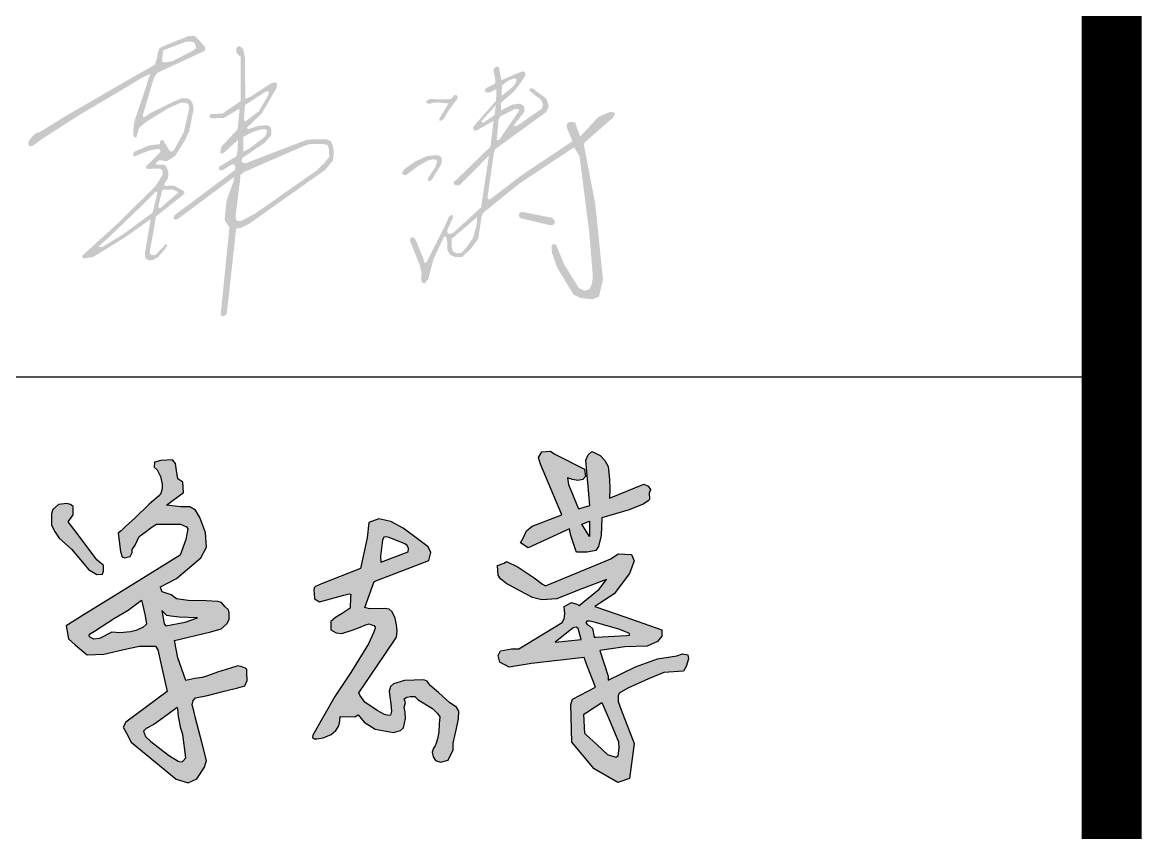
# Model space of a CAD drawing. Header units: inches. Extents: x -1293886 to -986005, y -15154 to 203628.
# Drawn here: x -1050852 to -1048981, y -2115 to -761 of the extents above; entities that cross this region are included whole.
import ezdxf

# ---------------------------------------------------------------- set-up
doc = ezdxf.new("R2010")
doc.units = ezdxf.units.IN
doc.header["$LTSCALE"] = 100
doc.header["$MEASUREMENT"] = 0
doc.layers.get('0').update_dxf_attribs({"color": 252})
doc.layers.add('TK', color=142, linetype='Continuous')

# ---------------------------------------------------------------- blocks, each defined once
blk = doc.blocks.new('A$C05385F37')
at = {"layer": 'TK'}
blk.add_line((-8000, -28200), (-1000, -28200), dxfattribs=at)

msp = doc.modelspace()

# ---------------------------------------------------------------- hatches: boundary and pattern name
h = msp.add_hatch(color=1)
h.set_gradient(color1=(255, 0, 0), color2=(219, 0, 0), one_color=1, tint=0.43)
h.paths.add_polyline_path([(-1050017.2, -1077.6), (-1049966.8, -1087.7), (-1049962.4, -1091.7), (-1049962, -1096.1), (-1049965.3, -1099.8), (-1049969.5, -1100), (-1050018.5, -1088.5), (-1050021.3, -1086.5), (-1050021.8, -1084.1), (-1050021.5, -1080.8), (-1050020.5, -1079.1)], flags=17)
h.paths.add_polyline_path([(-1050092.1, -1086.8), (-1050131.7, -1120.6), (-1050134.3, -1122.8), (-1050134.5, -1136.1), (-1050133.7, -1140.2), (-1050131.2, -1145.1), (-1050124.6, -1146.9), (-1050118.3, -1146.2), (-1050109.9, -1137.4), (-1050098.6, -1121.1), (-1050092.4, -1098.6)], flags=16)
h.paths.add_polyline_path([(-1050052.8, -918), (-1050034.9, -909.1), (-1050028.6, -906), (-1050023.5, -906.1), (-1050021.5, -908.3), (-1050047.4, -946.2), (-1050052.3, -953.4), (-1050054.7, -957), (-1050057.3, -958.1), (-1050059.1, -957.1), (-1050055.9, -923.1)], flags=16)
h.paths.add_polyline_path([(-1050050.3, -866.5), (-1050041.4, -859.7), (-1050033.3, -855.8), (-1050028.9, -854.6), (-1050026.7, -855.3), (-1050025.8, -857.9), (-1050027.7, -862.9), (-1050033.3, -869.8), (-1050048.3, -881.7), (-1050051, -883.8)], flags=16)
h.paths.add_polyline_path([(-1050060.7, -899.5), (-1050062.7, -916), (-1050081.4, -928.8), (-1050082.7, -929), (-1050084, -927.9), (-1050083.7, -925.2)], flags=16)
h.paths.add_polyline_path([(-1050204.1, -1125.9), (-1050187.5, -1167.4), (-1050184.6, -1180.1), (-1050185.3, -1188.4), (-1050184.6, -1195.3), (-1050180.1, -1197.4), (-1050173.5, -1190.1), (-1050164.8, -1156.8), (-1050147.1, -1119), (-1050144.3, -1119), (-1050143.3, -1120.7), (-1050141.6, -1127.4), (-1050141.4, -1142.1), (-1050137, -1149.5), (-1050127.6, -1153.3), (-1050117, -1153.1), (-1050101.9, -1138.8), (-1050090.1, -1122.8), (-1050084.2, -1084.8), (-1050080.8, -1078.7), (-1050019.8, -1029.4), (-1049936.5, -974.3), (-1049929.6, -970), (-1049920.6, -985.2), (-1049904.5, -1111.7), (-1049899, -1178.9), (-1049899, -1190.6), (-1049900.8, -1200), (-1049904.2, -1207), (-1049912.4, -1209.4), (-1049921.8, -1205.1), (-1049946.9, -1164.5), (-1049959.7, -1133), (-1049961.8, -1132.1), (-1049965.8, -1131.8), (-1049967.6, -1137.2), (-1049966.7, -1146), (-1049958.3, -1170.5), (-1049930.6, -1216.1), (-1049918, -1221.9), (-1049899, -1223.8), (-1049888.3, -1219.5), (-1049881.5, -1191.3), (-1049894.5, -1063.5), (-1049913.1, -967.3), (-1049912.7, -962.3), (-1049864.4, -920), (-1049861.4, -913.6), (-1049863.1, -911.5), (-1049869.6, -910.6), (-1049889.3, -919.2), (-1049919.7, -952.1), (-1049927.8, -929), (-1049932.8, -927.4), (-1049939.3, -928), (-1049942.1, -931.1), (-1049941.8, -937.7), (-1049932.5, -959.6), (-1050019, -1017.5), (-1050071.3, -1057.7), (-1050074.7, -1054.3), (-1050073.9, -1048.8), (-1050063.7, -978.9), (-1050062, -973.2), (-1049986.1, -918.1), (-1049976.3, -910.9), (-1049972.1, -901.2), (-1049975.9, -888.9), (-1049998.2, -872), (-1050001.1, -871.2), (-1050003.1, -871.3), (-1050004.6, -873.1), (-1050002.8, -876.7), (-1049984.5, -891), (-1049981.9, -899.2), (-1049983.7, -905.1), (-1050024.5, -933.6), (-1050027, -934.4), (-1050029.9, -934.6), (-1050030.3, -932.6), (-1050012.7, -910.3), (-1050012.9, -902.5), (-1050015.5, -899.6), (-1050021, -897), (-1050032.5, -898.5), (-1050051.9, -908), (-1050051.9, -895.6), (-1050029.4, -875.7), (-1050015.6, -857.1), (-1050011.3, -849.5), (-1050011.1, -846.9), (-1050013, -843.7), (-1050017, -843.1), (-1050051.3, -857.7), (-1050055.2, -836.2), (-1050057.8, -835.4), (-1050059.5, -835.1), (-1050061.2, -835.9), (-1050063.5, -837.9), (-1050064.6, -841.3), (-1050061.2, -858.8), (-1050061.2, -860.4), (-1050061.8, -862.5), (-1050062.8, -864), (-1050075.5, -870.4), (-1050077.9, -872.5), (-1050078.9, -875.1), (-1050078.1, -877.5), (-1050075.5, -878), (-1050071.1, -878.4), (-1050062.6, -874.1), (-1050059.6, -872.1), (-1050060.2, -892.1), (-1050097.6, -934.8), (-1050098.4, -937.8), (-1050098.1, -940.8), (-1050095.7, -941.6), (-1050091.6, -941.1), (-1050064.5, -925.7), (-1050069.6, -968.8), (-1050127.6, -1025.2), (-1050129.8, -1026), (-1050131.1, -1029.2), (-1050130.6, -1031.4), (-1050127.1, -1033.6), (-1050120.6, -1033), (-1050072.2, -983.8), (-1050085.2, -1070.2), (-1050131.5, -1112.5), (-1050135.7, -1114.4), (-1050141, -1114.1), (-1050141.8, -1108.4), (-1050132.3, -1087.5), (-1050132.7, -1083.3), (-1050135, -1082.9), (-1050139.1, -1086), (-1050145.6, -1101.1), (-1050171.7, -1152.5), (-1050173.8, -1156.7), (-1050175.6, -1160.9), (-1050177.7, -1163), (-1050179.8, -1162.7), (-1050182.5, -1153.7), (-1050194.4, -1124.8), (-1050197.4, -1120.9), (-1050199.8, -1120), (-1050202.7, -1120.6), (-1050203.7, -1123)])
h.paths.add_polyline_path([(-1050208.3, -1014.5), (-1050190.8, -1001.4), (-1050174.3, -991.9), (-1050165.8, -989.9), (-1050160.3, -990.5), (-1050158.5, -993.7), (-1050162.1, -1003.6), (-1050171.9, -1018.3), (-1050174.1, -1022.1), (-1050173.9, -1025.3), (-1050172.1, -1026.4), (-1050168.2, -1024.9), (-1050152, -998.4), (-1050150.8, -991.5), (-1050151.4, -987.3), (-1050154.7, -983.7), (-1050162.8, -983.2), (-1050176, -984.6), (-1050194.7, -993.2), (-1050210.3, -1004), (-1050214.5, -1008.2), (-1050217.4, -1012.1), (-1050215.8, -1015.4), (-1050212.6, -1016.1), (-1050209.4, -1015.7)])
h.paths.add_polyline_path([(-1050167.6, -896.5), (-1050173.2, -897), (-1050176.6, -895.9), (-1050177, -894.4), (-1050176, -891.8), (-1050170.8, -889.3), (-1050158.9, -889.5), (-1050137.9, -889.9), (-1050134.9, -888.4), (-1050131.3, -884.4), (-1050130.4, -883.2), (-1050129, -882.5), (-1050126, -883), (-1050124.5, -884.7), (-1050124.5, -888.1), (-1050139, -907.9), (-1050148.5, -923.2), (-1050152.4, -925.5), (-1050154.7, -925.5), (-1050155.1, -922.4), (-1050139.8, -896.6), (-1050156.2, -894.9), (-1050165.7, -895.3)], flags=17)
h.paths.add_polyline_path([(-1050616.1, -807.7), (-1050577.3, -793.1), (-1050569.6, -793.1), (-1050564.1, -795.1), (-1050562, -801), (-1050561.7, -804.5), (-1050565.5, -807.6), (-1050600.9, -826), (-1050607.5, -827.1), (-1050614.8, -828.1), (-1050617.9, -826.7), (-1050618.3, -820.5)], flags=16)
h.paths.add_polyline_path([(-1050618, -1040.8), (-1050599.4, -1040.7), (-1050592.2, -1044.4), (-1050591.4, -1045.6), (-1050620.2, -1070.3), (-1050622.4, -1071.5), (-1050624.2, -1071), (-1050624.3, -1067.5)], flags=16)
h.paths.add_polyline_path([(-1050655.1, -1070.2), (-1050630.3, -1045.2), (-1050627.1, -1043.7), (-1050626, -1045), (-1050634.2, -1079), (-1050682.3, -1114.3), (-1050718.3, -1136.6), (-1050723.7, -1136.6), (-1050724.1, -1135.1), (-1050707.1, -1120)], flags=16)
h.paths.add_polyline_path([(-1050488, -1025.1), (-1050487.4, -1016.2), (-1050481.7, -1011.3), (-1050384.8, -969.1), (-1050371.1, -964.2), (-1050352.1, -964.2), (-1050342.2, -965.7), (-1050339.6, -972.2), (-1050339, -985.9), (-1050348.1, -997.1), (-1050360.7, -1009.1), (-1050462.7, -1080.5), (-1050485.5, -1092.5), (-1050491.5, -1093.3), (-1050494, -1091.7), (-1050495.6, -1085.3)], flags=16)
h.paths.add_polyline_path([(-1050467.7, -944.6), (-1050454.7, -940.3), (-1050450.2, -939.6), (-1050446.5, -939.5), (-1050443.3, -940.9), (-1050443.5, -945.9), (-1050446.2, -952), (-1050467.1, -967.8), (-1050471.4, -971.2), (-1050482.7, -977.3), (-1050482.6, -969.7), (-1050482.5, -952.8), (-1050479.4, -950.8)], flags=16)
h.paths.add_polyline_path([(-1050479.8, -899.2), (-1050444.6, -876.5), (-1050441.4, -876.5), (-1050439.7, -878.5), (-1050441.9, -884.6), (-1050456.9, -909.9), (-1050473.5, -922.4), (-1050479.3, -926.9), (-1050481.6, -924.2)], flags=16)
h.paths.add_polyline_path([(-1050536.6, -914.3), (-1050517.6, -913.7), (-1050487.3, -892.7), (-1050487, -827.1), (-1050487.1, -818.6), (-1050489.6, -816.6), (-1050494.1, -811.3), (-1050494.5, -808), (-1050494.3, -804.5), (-1050491, -801), (-1050487.5, -801.5), (-1050484, -804.5), (-1050482.2, -808), (-1050481.4, -812.6), (-1050480.7, -815.8), (-1050479.9, -820.9), (-1050479.3, -885.5), (-1050479.4, -889.3), (-1050475.5, -887.4), (-1050470.6, -885.4), (-1050435.7, -862.5), (-1050429.5, -861.4), (-1050427.2, -862.2), (-1050426.1, -866.7), (-1050427.5, -871.8), (-1050452.1, -913.7), (-1050476.2, -936.7), (-1050475.9, -938.6), (-1050473.4, -939.4), (-1050470.2, -938.2), (-1050456.9, -933.8), (-1050442.1, -933.1), (-1050436.9, -936.2), (-1050435.7, -941.3), (-1050436, -949.6), (-1050446.5, -962), (-1050483.7, -987.4), (-1050485.3, -991), (-1050485, -994.6), (-1050483.1, -995.7), (-1050481.2, -996.3), (-1050477.5, -996), (-1050375.4, -956.9), (-1050343.5, -956.4), (-1050336.3, -959.7), (-1050333.3, -966.6), (-1050331.3, -977.4), (-1050332.7, -991.6), (-1050345.7, -1007.6), (-1050472.3, -1097.3), (-1050487.4, -1104.8), (-1050493.2, -1105.2), (-1050493.9, -1105.5), (-1050494.5, -1106.6), (-1050494.9, -1109.1), (-1050510, -1246.1), (-1050510.6, -1248.8), (-1050513.4, -1250.9), (-1050517.1, -1252.6), (-1050520.2, -1249.9), (-1050520.2, -1246.5), (-1050505.8, -1103.9), (-1050506.8, -1101), (-1050508.7, -1099.4), (-1050510.6, -1096.7), (-1050512.7, -1094.1), (-1050513.8, -1090.3), (-1050510.8, -1060.1), (-1050501.2, -1032.7), (-1050498.9, -1027.1), (-1050498.2, -1019.7), (-1050590.7, -1088.7), (-1050595, -1090.9), (-1050597.5, -1090.6), (-1050599.3, -1087.9), (-1050597.4, -1083.2), (-1050496.8, -1008), (-1050496, -1004.4), (-1050496.6, -999.7), (-1050500.9, -998.1), (-1050518.1, -1008.4), (-1050521, -1008.4), (-1050522.8, -1007.4), (-1050523.7, -1004.7), (-1050522.7, -1002.2), (-1050500.9, -988.9), (-1050497.2, -987.1), (-1050493.9, -984.1), (-1050492.3, -974.8), (-1050491.9, -967), (-1050491.5, -957.7), (-1050516.8, -980.3), (-1050520.8, -979.9), (-1050520.8, -977.4), (-1050520, -970.9), (-1050517.1, -966.5), (-1050492.1, -939.8), (-1050488.9, -907.2), (-1050489.5, -906), (-1050492.6, -907.4), (-1050514.9, -920.8), (-1050534.1, -921.4), (-1050537, -921.1), (-1050538.6, -920.2), (-1050538.9, -917.7), (-1050537.9, -915.9)])
h.paths.add_polyline_path([(-1050826.6, -961.6), (-1050818.5, -955.6), (-1050752.6, -913.4), (-1050691.7, -877.7), (-1050654, -854.8), (-1050649.7, -852.8), (-1050638.3, -847.1), (-1050646.9, -874.1), (-1050662.7, -920.4), (-1050664.7, -927.5), (-1050665.9, -933.4), (-1050666.3, -943.7), (-1050666.3, -950.8), (-1050663.9, -953.6), (-1050661.5, -953.2), (-1050660, -948.1), (-1050656.4, -937), (-1050645.7, -927.9), (-1050607.3, -904.2), (-1050586.4, -895.1), (-1050581.6, -895.1), (-1050574.9, -897.1), (-1050572.9, -903), (-1050574.1, -910.1), (-1050582.1, -944.6), (-1050595, -968), (-1050596.4, -970.8), (-1050598.5, -974.6), (-1050600.6, -976.4), (-1050602.3, -977.1), (-1050605.1, -976), (-1050607.2, -973.6), (-1050615.6, -959.3), (-1050617, -957.5), (-1050619.5, -957.9), (-1050621.7, -960.2), (-1050622.2, -964.6), (-1050640.5, -966.8), (-1050664.6, -977.1), (-1050667.3, -982.7), (-1050665, -985.2), (-1050657.2, -982.2), (-1050640.1, -975.2), (-1050625.4, -972.7), (-1050622.8, -973.1), (-1050621, -975.2), (-1050621, -977.5), (-1050623.5, -980.2), (-1050644.1, -1000.6), (-1050645.5, -1001.9), (-1050645.5, -1003.6), (-1050644.9, -1005.1), (-1050643.4, -1005.7), (-1050640.3, -1005.9), (-1050622.8, -1005.5), (-1050619.8, -1006.3), (-1050617.5, -1010.2), (-1050617.3, -1013.3), (-1050617.9, -1016.5), (-1050629.4, -1034.5), (-1050691.8, -1096.4), (-1050750.2, -1149.5), (-1050751.3, -1150.4), (-1050751.5, -1152.9), (-1050751.1, -1154.5), (-1050749.7, -1155.3), (-1050747.3, -1155.4), (-1050739.7, -1154.1), (-1050733.8, -1153.3), (-1050680, -1120.2), (-1050642.7, -1093.6), (-1050637.5, -1089.9), (-1050646.9, -1145.6), (-1050647.1, -1152.4), (-1050645, -1156.5), (-1050640, -1158.8), (-1050633.3, -1158.1), (-1050625.3, -1153.6), (-1050613.9, -1140.5), (-1050609.6, -1133.9), (-1050609.8, -1132.9), (-1050610.7, -1132.1), (-1050613, -1132.1), (-1050616.2, -1136.1), (-1050625.6, -1145.7), (-1050627.9, -1148.3), (-1050630.9, -1149.8), (-1050636.9, -1149.7), (-1050639.1, -1145.6), (-1050631, -1100.3), (-1050628.9, -1085.7), (-1050585, -1050.8), (-1050581.8, -1047.6), (-1050580.9, -1046.5), (-1050580.9, -1045), (-1050581.3, -1044), (-1050583.8, -1042.1), (-1050596.9, -1034.5), (-1050599.1, -1033.7), (-1050612.7, -1034.5), (-1050614.9, -1032.5), (-1050614.1, -1030), (-1050610.7, -1025.5), (-1050608.4, -1021.3), (-1050607.6, -1012.6), (-1050610.4, -1004.1), (-1050613.1, -999.9), (-1050617.8, -998.7), (-1050622.2, -998.7), (-1050627, -998.7), (-1050627.8, -998.7), (-1050628.8, -997.5), (-1050628.6, -995.8), (-1050627, -994.6), (-1050623.3, -991.4), (-1050618.7, -991.8), (-1050612.7, -992.8), (-1050609.6, -992.8), (-1050596.5, -984.2), (-1050580, -958), (-1050573.1, -943), (-1050565.6, -906.3), (-1050566.7, -898.8), (-1050568.9, -893.6), (-1050572, -890), (-1050578.3, -887.8), (-1050585.2, -887.8), (-1050597.9, -893), (-1050638.5, -912.9), (-1050646, -918.1), (-1050647.6, -919.5), (-1050649.5, -919.5), (-1050650.1, -917.9), (-1050650.1, -914.8), (-1050634, -860.4), (-1050630.2, -850.4), (-1050625.5, -845.1), (-1050549.2, -809.6), (-1050546.1, -807.3), (-1050546.1, -804.2), (-1050547.5, -800.7), (-1050562.5, -784.8), (-1050566.4, -783.5), (-1050575.3, -784.4), (-1050619, -802), (-1050623, -804.7), (-1050625.2, -810.9), (-1050627, -821.5), (-1050630.4, -831.8), (-1050691.9, -866.9), (-1050781, -918.5), (-1050823.2, -944.7), (-1050828.4, -945.9), (-1050832.3, -949), (-1050835, -951.3), (-1050839.6, -957.1), (-1050841.5, -959.8), (-1050841.9, -964.1), (-1050841.5, -965.6), (-1050840, -967.5), (-1050837.7, -968), (-1050835.8, -967.9), (-1050832, -965.7)])
h = msp.add_hatch(color=4)
h.dxf.hatch_style = 1
h.paths.add_polyline_path([(-1049804.9, -1560.2), (-1049803.6, -1557.6), (-1049804.2, -1547.7), (-1049802.3, -1541.8), (-1049806.2, -1535.9), (-1049813.4, -1532.6), (-1049870.6, -1556.2), (-1049869.9, -1541.1), (-1049870.6, -1524.1), (-1049872.6, -1503.1), (-1049878.5, -1493.2), (-1049886.4, -1484.7), (-1049894.9, -1480.1), (-1049900.2, -1478.1), (-1049906.1, -1483.4), (-1049910, -1492.5), (-1049903.4, -1568.1), (-1049922.5, -1574), (-1049938.9, -1533.3), (-1049940.8, -1522.3), (-1049932.3, -1524.7), (-1049923.8, -1526.7), (-1049915.3, -1524.7), (-1049910.7, -1520.1), (-1049912.6, -1507.7), (-1049961.9, -1482.7), (-1049969.1, -1477.4), (-1049983.6, -1478.8), (-1049989.5, -1488), (-1049985.9, -1499.4), (-1049950.1, -1583.8), (-1050000, -1602.9), (-1050009.2, -1610.8), (-1050014.5, -1621.9), (-1050019.1, -1630.5), (-1050006.6, -1639), (-1049937.6, -1607.5), (-1049936.9, -1610.1), (-1049935.1, -1618.6), (-1049927.3, -1641.8), (-1049925.8, -1646.2), (-1049908, -1646.2), (-1049893.6, -1643.6), (-1049889, -1637), (-1049884.4, -1618.6), (-1049883.7, -1589.1), (-1049837.7, -1575.3), (-1049814.1, -1566.1)])
h.paths.add_polyline_path([(-1049903.9, -1594.6), (-1049904.3, -1620.3), (-1049916.7, -1599.5)], flags=16)
h = msp.add_hatch(color=4)
h.dxf.hatch_style = 1
h.paths.add_polyline_path([(-1050769.9, -1602.9), (-1050775.4, -1595.7), (-1050766.8, -1583.9), (-1050766.8, -1569.8), (-1050771.4, -1566.7), (-1050777.3, -1564.8), (-1050791.7, -1566.8), (-1050800.7, -1574.8), (-1050803.1, -1582.1), (-1050802.9, -1600.8), (-1050798.2, -1611.3), (-1050790.1, -1623), (-1050769.5, -1641), (-1050748.5, -1666.5), (-1050741.5, -1675.1), (-1050727.5, -1683.4), (-1050718, -1682.8), (-1050716, -1677.8), (-1050716, -1672.3), (-1050716, -1667.9), (-1050719.6, -1665.9), (-1050727.5, -1659), (-1050758.8, -1617.6)])
h.paths.add_polyline_path([(-1050555, -1588.1), (-1050562.6, -1576.2), (-1050571.9, -1570.3), (-1050587.2, -1570.3), (-1050611, -1567.9), (-1050582.4, -1546.7), (-1050583.9, -1529.5), (-1050592.1, -1523.5), (-1050594.3, -1510.1), (-1050595.8, -1498.1), (-1050601, -1492.2), (-1050620.5, -1492.9), (-1050630.9, -1495.9), (-1050631.7, -1504.1), (-1050626.5, -1508.6), (-1050621.2, -1519.8), (-1050618.2, -1532.5), (-1050618.2, -1540), (-1050620.5, -1548.2), (-1050624.2, -1552.7), (-1050639.9, -1566.1), (-1050663.8, -1589.3), (-1050679.5, -1603.5), (-1050687, -1610.9), (-1050691.5, -1614.7), (-1050687.7, -1645.3), (-1050684.8, -1654.3), (-1050681.1, -1655.5), (-1050674.3, -1654.2), (-1050671.5, -1653.3), (-1050668.2, -1646.9), (-1050668.2, -1642), (-1050663.2, -1634.6), (-1050656.9, -1620.1), (-1050646.9, -1612.7), (-1050635.2, -1604.1), (-1050627.9, -1599.4), (-1050616.8, -1599.4), (-1050602.3, -1599.4), (-1050594.1, -1599.4), (-1050587.8, -1599.4), (-1050577.5, -1603.9), (-1050575.2, -1607.4), (-1050578.7, -1625.3), (-1050588.2, -1651.3), (-1050709.8, -1726.6), (-1050748.5, -1750.6), (-1050778.5, -1769.2), (-1050774.9, -1791.3), (-1050763.4, -1801), (-1050749, -1813.3), (-1050743.6, -1817.9), (-1050715.9, -1816.5), (-1050677.5, -1807.9), (-1050656.1, -1803.1), (-1050634, -1803.1), (-1050629.4, -1803.1), (-1050625.6, -1809.7), (-1050617.8, -1844.8), (-1050610.1, -1879.3), (-1050679.2, -1930.2), (-1050683.4, -1938.6), (-1050677.9, -1948.9), (-1050669.9, -1964), (-1050594.9, -2025.3), (-1050574.5, -2031.9), (-1050560.2, -2024.8), (-1050547.5, -2005.5), (-1050544.2, -1994.1), (-1050550.8, -1968.3), (-1050556.9, -1944.8), (-1050562.4, -1923.6), (-1050565.5, -1911.6), (-1050568.1, -1901.4), (-1050566.4, -1893.9), (-1050562.6, -1889.6), (-1050542.5, -1885.7), (-1050514.7, -1878.5), (-1050492, -1872.9), (-1050480, -1869.5), (-1050476.2, -1860.5), (-1050476.6, -1848.1), (-1050476.6, -1842.6), (-1050478.8, -1840), (-1050485.2, -1837.9), (-1050492, -1836.2), (-1050504, -1840), (-1050525.8, -1846.9), (-1050542.5, -1852.8), (-1050551.4, -1855.8), (-1050563.8, -1857.5), (-1050573.7, -1859.7), (-1050576.2, -1860.1), (-1050578.8, -1860.5), (-1050592.1, -1822.9), (-1050597.7, -1793.7), (-1050536.9, -1779.5), (-1050519.5, -1774.5), (-1050510.1, -1765.8), (-1050506.4, -1759), (-1050506.4, -1747.6), (-1050507.4, -1742.6), (-1050512.7, -1737.6), (-1050518.8, -1730.5), (-1050525.2, -1728.5), (-1050544.7, -1727.8), (-1050574.9, -1727.2), (-1050594.5, -1724.5), (-1050603.1, -1717.5), (-1050618.2, -1712.7), (-1050621.2, -1704.3), (-1050594, -1690.1), (-1050553.6, -1655.5), (-1050544, -1637.7), (-1050545.6, -1613.6)])
h.paths.add_polyline_path([(-1050618.8, -1743.5), (-1050610.5, -1752.1), (-1050603.6, -1753), (-1050589.8, -1755), (-1050559.2, -1756), (-1050579.5, -1763.5), (-1050612.3, -1769.3), (-1050614.6, -1765.8)], flags=16)
h.paths.add_polyline_path([(-1050653, -1726.3), (-1050651.2, -1733.4), (-1050646.8, -1752.5), (-1050644.6, -1766.7), (-1050650.4, -1772), (-1050662.3, -1777.4), (-1050671.2, -1779.6), (-1050689, -1780.9), (-1050702.3, -1780.2), (-1050722.7, -1790.7), (-1050732.5, -1791.5), (-1050738.2, -1788.9), (-1050740.9, -1785.8), (-1050737.8, -1782.2), (-1050731.1, -1778.2), (-1050697.8, -1756.5), (-1050674.8, -1743.2)], flags=16)
h.paths.add_polyline_path([(-1050593.4, -1905.9), (-1050592, -1908), (-1050590.7, -1921), (-1050587.2, -1940.8), (-1050583.8, -1951), (-1050578.4, -1990), (-1050582.9, -1994.7), (-1050585.1, -1997.1), (-1050591.3, -1995.4), (-1050607.8, -1985.2), (-1050637.1, -1962.6), (-1050646, -1954.4), (-1050649.4, -1945.6), (-1050644.7, -1940.8), (-1050632.4, -1934), (-1050616.6, -1923)], flags=16)
h = msp.add_hatch(color=4)
h.dxf.hatch_style = 1
h.paths.add_polyline_path([(-1050226.4, -1767.6), (-1050228.7, -1756.7), (-1050233.8, -1745.9), (-1050239, -1741.3), (-1050246.4, -1740.2), (-1050271.6, -1740.7), (-1050279.5, -1739), (-1050263.7, -1695.2), (-1050172.4, -1660), (-1050169.2, -1646.6), (-1050173.7, -1637.6), (-1050191.7, -1624.1), (-1050215.2, -1606), (-1050236, -1595.2), (-1050255.9, -1590.7), (-1050273, -1597), (-1050275.7, -1622.3), (-1050286.6, -1673.7), (-1050352, -1699.4), (-1050361.7, -1703.8), (-1050364, -1706), (-1050364.8, -1709.6), (-1050364.4, -1715.3), (-1050363.4, -1724.3), (-1050355.5, -1729.3), (-1050314.5, -1718.3), (-1050305.7, -1716.1), (-1050303.1, -1717.2), (-1050303.5, -1721.9), (-1050304.2, -1739.9), (-1050317.4, -1748.7), (-1050328.8, -1755.3), (-1050336.1, -1761.9), (-1050336.5, -1766.3), (-1050336.5, -1775.8), (-1050327.3, -1780.9), (-1050317.8, -1782.4), (-1050299.1, -1776.2), (-1050284.8, -1770.3), (-1050279.3, -1768.1), (-1050272.3, -1766.3), (-1050266.8, -1768.1), (-1050264.3, -1768.9), (-1050262.1, -1771.4), (-1050262.4, -1774), (-1050265, -1781.3), (-1050273.4, -1799.6), (-1050302.7, -1847.6), (-1050329.9, -1887.6), (-1050366.6, -1951.9), (-1050367.1, -1956.2), (-1050363.5, -1958), (-1050360, -1958), (-1050349.1, -1956.5), (-1050335.6, -1951.1), (-1050327.7, -1944.5), (-1050322.9, -1936.2), (-1050321.4, -1928.3), (-1050320.6, -1922.7), (-1050320.8, -1921), (-1050296.1, -1921.4), (-1050290.9, -1918.2), (-1050280.5, -1930.5), (-1050262.3, -1942.2), (-1050231.8, -1947.4), (-1050220.1, -1944.1), (-1050214.9, -1939.6), (-1050211.7, -1924), (-1050212.3, -1913.6), (-1050213.6, -1905.2), (-1050211.7, -1898), (-1050213.6, -1891.6), (-1050209.1, -1888.3), (-1050203.2, -1887.7), (-1050196.1, -1887.7), (-1050190.2, -1892.8), (-1050166.4, -1907.6), (-1050157.8, -1915.6), (-1050154.4, -1921.3), (-1050155.5, -1933.3), (-1050156.1, -1947), (-1050157.8, -1957.9), (-1050160.1, -1965.3), (-1050161.8, -1969.9), (-1050164.7, -1973.9), (-1050166.9, -1980.2), (-1050165.2, -1988.2), (-1050161.2, -1994.5), (-1050153.2, -1997.3), (-1050140.1, -1993.9), (-1050132.1, -1976.8), (-1050132.1, -1965.3), (-1050126.3, -1940.8), (-1050122.9, -1924.8), (-1050122.3, -1912.2), (-1050126.3, -1905.3), (-1050137.2, -1897.9), (-1050156.6, -1880.8), (-1050170.4, -1868.8), (-1050175.5, -1861.9), (-1050180.7, -1859.6), (-1050213.3, -1860.7), (-1050231.6, -1866.5), (-1050236.7, -1871), (-1050239, -1878.5), (-1050237.8, -1888.2), (-1050236.1, -1899.6), (-1050235, -1912.2), (-1050236.7, -1918.5), (-1050239.6, -1919), (-1050246.4, -1917.3), (-1050259, -1911), (-1050279.6, -1896.8), (-1050287.6, -1885.3), (-1050289.3, -1881.3), (-1050247, -1819), (-1050226.4, -1788.2), (-1050225.3, -1777.9)])
h.paths.add_polyline_path([(-1050252.8, -1663.1), (-1050253.3, -1652.7), (-1050250.2, -1626.5), (-1050247.9, -1621.2), (-1050243.6, -1620.8), (-1050239, -1621.9), (-1050212.7, -1632.4), (-1050208.9, -1635), (-1050206.5, -1640), (-1050207.2, -1645.7)], flags=16)
h = msp.add_hatch(color=4)
h.dxf.hatch_style = 1
h.paths.add_polyline_path([(-1049837.4, -1682.2), (-1049829.3, -1660.6), (-1049833.9, -1650.1), (-1049856, -1649.1), (-1049868.5, -1657.6), (-1049977.6, -1702.3), (-1049982.6, -1699.8), (-1049996.7, -1689.3), (-1050023, -1671.1), (-1050042.5, -1661.9), (-1050046.6, -1664.6), (-1050057.7, -1668.6), (-1050056.7, -1684.8), (-1050052.7, -1690.9), (-1050043.6, -1697.9), (-1050020.3, -1711.1), (-1049999.1, -1722.2), (-1049983.9, -1726.2), (-1049958.7, -1724.2), (-1049921.3, -1709), (-1049875.8, -1691.9), (-1049887.9, -1708), (-1049921.3, -1735.3), (-1049925.3, -1733.3), (-1049934.4, -1730.3), (-1049946.5, -1737.3), (-1049945.5, -1749.5), (-1049946.5, -1757.5), (-1049949.6, -1763.6), (-1050022.3, -1808), (-1050034.5, -1808), (-1050052.7, -1811.1), (-1050056.7, -1819.2), (-1050053.7, -1830.3), (-1050038.5, -1838.4), (-1050001.1, -1832.3), (-1049913.2, -1822.2), (-1049909.1, -1833.3), (-1049894, -1871.7), (-1049932.4, -1891.9), (-1049935.4, -1901), (-1049933.4, -1963.6), (-1049896, -2008.1), (-1049856.6, -2031.3), (-1049837.4, -2024.2), (-1049829.5, -1966), (-1049851.3, -1909.5), (-1049856.1, -1895.8), (-1049856.1, -1886.2), (-1049854.5, -1882.1), (-1049840, -1873.3), (-1049805.5, -1858), (-1049779.7, -1847.6), (-1049746.8, -1845.2), (-1049742.7, -1837.1), (-1049738.7, -1824.3), (-1049739.5, -1817.8), (-1049748.4, -1816.2), (-1049758, -1819.4), (-1049790.2, -1824.3), (-1049827.2, -1837.9), (-1049873, -1860.4), (-1049873, -1853.2), (-1049886.7, -1810.6), (-1049844.9, -1804.2), (-1049807.9, -1803.4), (-1049790.2, -1795.3), (-1049782.9, -1786.5), (-1049782.9, -1776), (-1049844.9, -1754.3), (-1049895.2, -1737), (-1049863, -1715.9)])
h.paths.add_polyline_path([(-1049855, -1775.1), (-1049845.2, -1778.8), (-1049837.1, -1781.9), (-1049837.1, -1785), (-1049841.6, -1785.3), (-1049893.2, -1788.4), (-1049896.3, -1788.4), (-1049899.3, -1773.8), (-1049903.9, -1769.2), (-1049908, -1766.9), (-1049910.1, -1763.8), (-1049908.5, -1761.3), (-1049902.9, -1761.3), (-1049896.1, -1763.3)], flags=16)
h.paths.add_polyline_path([(-1049922.8, -1774.1), (-1049917.7, -1792), (-1049961.6, -1796.4), (-1049937.1, -1777.4), (-1049931.6, -1772.7), (-1049926.1, -1771.6)], flags=16)
h.paths.add_polyline_path([(-1049883.7, -1897.3), (-1049868.1, -1933.4), (-1049855.4, -1962.9), (-1049855, -1973.4), (-1049856.8, -1986.9), (-1049859.6, -1989.6), (-1049873.3, -1984.7), (-1049891.4, -1968), (-1049911.6, -1949.6), (-1049913.4, -1916.8), (-1049909.3, -1914.1)], flags=16)

# ---------------------------------------------------------------- linework, layer by layer
at = {"color": 4}
for points in [[(-1050014.5, -1621.9), (-1050009.2, -1610.8), (-1050000, -1602.9), (-1049950.1, -1583.8), (-1049985.9, -1499.4), (-1049989.5, -1488), (-1049983.6, -1478.8), (-1049969.1, -1477.4), (-1049961.9, -1482.7), (-1049912.6, -1507.7), (-1049910.7, -1520.1), (-1049915.3, -1524.7), (-1049923.8, -1526.7), (-1049932.3, -1524.7), (-1049940.8, -1522.3), (-1049938.9, -1533.3), (-1049922.5, -1574), (-1049903.4, -1568.1), (-1049910, -1492.5), (-1049906.1, -1483.4), (-1049900.2, -1478.1), (-1049894.9, -1480.1), (-1049886.4, -1484.7), (-1049878.5, -1493.2), (-1049872.6, -1503.1), (-1049870.6, -1524.1), (-1049869.9, -1541.1), (-1049870.6, -1556.2), (-1049813.4, -1532.6), (-1049806.2, -1535.9), (-1049802.3, -1541.8), (-1049804.2, -1547.7), (-1049803.6, -1557.6), (-1049804.9, -1560.2), (-1049814.1, -1566.1), (-1049837.7, -1575.3), (-1049883.7, -1589.1), (-1049884.4, -1618.6), (-1049889, -1637), (-1049893.6, -1643.6), (-1049908, -1646.2), (-1049925.8, -1646.2), (-1049927.3, -1641.8), (-1049935.1, -1618.6), (-1049936.9, -1610.1), (-1049937.6, -1607.5), (-1050006.6, -1639), (-1050019.1, -1630.5), (-1050014.5, -1621.9)], [(-1050587.8, -1599.4), (-1050577.5, -1603.9), (-1050575.2, -1607.4), (-1050578.7, -1625.3), (-1050588.2, -1651.3), (-1050709.8, -1726.6), (-1050748.5, -1750.6), (-1050778.5, -1769.2), (-1050774.9, -1791.3), (-1050763.4, -1801), (-1050749, -1813.3), (-1050743.6, -1817.9), (-1050715.9, -1816.5), (-1050677.5, -1807.9), (-1050656.1, -1803.1), (-1050634, -1803.1), (-1050629.4, -1803.1), (-1050625.6, -1809.7), (-1050617.8, -1844.8), (-1050610.1, -1879.3), (-1050679.2, -1930.2), (-1050683.4, -1938.6), (-1050677.9, -1948.9), (-1050669.9, -1964), (-1050594.9, -2025.3), (-1050574.5, -2031.9), (-1050560.2, -2024.8), (-1050547.5, -2005.5), (-1050544.2, -1994.1), (-1050550.8, -1968.3), (-1050556.9, -1944.8), (-1050562.4, -1923.6), (-1050565.5, -1911.6), (-1050568.1, -1901.4), (-1050566.4, -1893.9), (-1050562.6, -1889.6), (-1050542.5, -1885.7), (-1050514.7, -1878.5), (-1050492, -1872.9), (-1050480, -1869.5), (-1050476.2, -1860.5), (-1050476.6, -1848.1), (-1050476.6, -1842.6), (-1050478.8, -1840), (-1050485.2, -1837.9), (-1050492, -1836.2), (-1050504, -1840), (-1050525.8, -1846.9), (-1050542.5, -1852.8), (-1050551.4, -1855.8), (-1050563.8, -1857.5), (-1050573.7, -1859.7), (-1050576.2, -1860.1), (-1050578.8, -1860.5), (-1050592.1, -1822.9), (-1050597.2, -1796.4), (-1050597.4, -1793.6), (-1050536.9, -1779.5), (-1050519.5, -1774.5), (-1050510.1, -1765.8), (-1050506.4, -1759), (-1050506.4, -1747.6), (-1050507.4, -1742.6), (-1050512.7, -1737.6), (-1050518.8, -1730.5), (-1050525.2, -1728.5), (-1050544.7, -1727.8), (-1050574.9, -1727.2), (-1050594.5, -1724.5), (-1050603.1, -1717.5), (-1050618.2, -1712.7), (-1050620.3, -1706.8), (-1050620.9, -1704.1), (-1050594, -1690.1), (-1050553.6, -1655.5), (-1050544, -1637.7), (-1050545.6, -1613.6), (-1050555, -1588.1), (-1050562.6, -1576.2), (-1050571.9, -1570.3), (-1050587.2, -1570.3), (-1050611, -1567.9), (-1050582.4, -1546.7), (-1050583.9, -1529.5), (-1050592.1, -1523.5), (-1050594.3, -1510.1), (-1050595.8, -1498.1), (-1050601, -1492.2), (-1050620.5, -1492.9), (-1050630.9, -1495.9), (-1050631.7, -1504.1), (-1050626.5, -1508.6), (-1050621.2, -1519.8), (-1050618.2, -1532.5), (-1050618.2, -1540), (-1050620.5, -1548.2), (-1050624.2, -1552.7), (-1050639.9, -1566.1), (-1050663.8, -1589.3), (-1050679.5, -1603.5), (-1050687, -1610.9), (-1050691.5, -1614.7), (-1050687.7, -1645.3), (-1050684.8, -1654.3), (-1050681.1, -1655.5), (-1050674.3, -1654.2)], [(-1050791.7, -1566.8), (-1050791.7, -1566.8), (-1050800.7, -1574.8), (-1050803.1, -1582.1), (-1050802.9, -1600.8), (-1050798.2, -1611.3), (-1050790.1, -1623), (-1050769.5, -1641), (-1050748.5, -1666.5), (-1050741.5, -1675.1), (-1050727.5, -1683.4), (-1050718, -1682.8), (-1050716, -1677.8), (-1050716, -1672.3), (-1050716, -1667.9), (-1050719.6, -1665.9), (-1050727.5, -1659), (-1050758.8, -1617.6), (-1050769.9, -1602.9), (-1050775.4, -1595.7), (-1050775.4, -1595.7), (-1050766.8, -1583.9), (-1050766.8, -1569.8), (-1050771.4, -1566.7), (-1050777.3, -1564.8), (-1050791.7, -1566.8)], [(-1050674.3, -1654.2), (-1050671.5, -1653.3), (-1050668.2, -1646.9), (-1050668.2, -1642), (-1050663.2, -1634.6), (-1050656.9, -1620.1), (-1050646.9, -1612.7), (-1050635.2, -1604.1), (-1050627.9, -1599.4), (-1050616.8, -1599.4), (-1050602.3, -1599.4), (-1050594.1, -1599.4), (-1050587.8, -1599.4)], [(-1050363.4, -1724.3), (-1050355.5, -1729.3), (-1050314.5, -1718.3), (-1050305.7, -1716.1), (-1050303.1, -1717.2), (-1050303.5, -1721.9), (-1050304.2, -1739.9), (-1050317.4, -1748.7), (-1050328.8, -1755.3), (-1050336.1, -1761.9), (-1050336.5, -1766.3), (-1050336.5, -1775.8), (-1050327.3, -1780.9), (-1050317.8, -1782.4), (-1050299.1, -1776.2), (-1050284.8, -1770.3), (-1050279.3, -1768.1), (-1050272.3, -1766.3), (-1050266.8, -1768.1), (-1050264.3, -1768.9), (-1050262.1, -1771.4), (-1050262.4, -1774), (-1050265, -1781.3), (-1050273.4, -1799.6), (-1050302.7, -1847.6), (-1050329.9, -1887.6), (-1050366.6, -1951.9), (-1050367.1, -1956.2), (-1050363.5, -1958), (-1050360, -1958), (-1050349.1, -1956.5), (-1050335.6, -1951.1), (-1050327.7, -1944.5), (-1050322.9, -1936.2), (-1050321.4, -1928.3), (-1050320.6, -1922.7), (-1050320.8, -1921), (-1050296.1, -1921.4), (-1050290.9, -1918.2), (-1050280.5, -1930.5), (-1050262.3, -1942.2), (-1050231.8, -1947.4), (-1050220.1, -1944.1), (-1050214.9, -1939.6), (-1050211.7, -1924), (-1050212.3, -1913.6), (-1050213.6, -1905.2), (-1050211.7, -1898), (-1050213.6, -1891.6), (-1050209.1, -1888.3), (-1050203.2, -1887.7), (-1050196.1, -1887.7), (-1050190.2, -1892.8), (-1050166.4, -1907.6), (-1050157.8, -1915.6), (-1050154.4, -1921.3), (-1050155.5, -1933.3), (-1050156.1, -1947), (-1050157.8, -1957.9), (-1050160.1, -1965.3), (-1050161.8, -1969.9), (-1050164.7, -1973.9), (-1050166.9, -1980.2), (-1050165.2, -1988.2), (-1050161.2, -1994.5), (-1050153.2, -1997.3), (-1050140.1, -1993.9), (-1050132.1, -1976.8), (-1050132.1, -1965.3), (-1050126.3, -1940.8), (-1050122.9, -1924.8), (-1050122.3, -1912.2), (-1050126.3, -1905.3), (-1050137.2, -1897.9), (-1050156.6, -1880.8), (-1050170.4, -1868.8), (-1050175.5, -1861.9), (-1050180.7, -1859.6), (-1050213.3, -1860.7), (-1050231.6, -1866.5), (-1050236.7, -1871), (-1050239, -1878.5), (-1050237.8, -1888.2), (-1050236.1, -1899.6), (-1050235, -1912.2), (-1050236.7, -1918.5), (-1050239.6, -1919), (-1050246.4, -1917.3), (-1050259, -1911), (-1050279.6, -1896.8), (-1050287.6, -1885.3), (-1050289.3, -1881.3), (-1050247, -1819), (-1050226.4, -1788.2), (-1050225.3, -1777.9), (-1050226.4, -1767.6), (-1050228.7, -1756.7), (-1050233.8, -1745.9), (-1050239, -1741.3), (-1050246.4, -1740.2), (-1050271.6, -1740.7), (-1050279.5, -1739), (-1050263.7, -1695.2), (-1050172.4, -1660), (-1050169.2, -1646.6), (-1050173.7, -1637.6), (-1050191.7, -1624.1), (-1050215.2, -1606), (-1050236, -1595.2), (-1050255.9, -1590.7), (-1050273, -1597), (-1050275.7, -1622.3), (-1050286.6, -1673.7), (-1050352, -1699.4), (-1050361.7, -1703.8), (-1050364, -1706), (-1050364.8, -1709.6), (-1050364.4, -1715.3), (-1050363.4, -1724.3)], [(-1049916.7, -1599.5), (-1049903.9, -1594.6), (-1049904.3, -1620.3), (-1049916.7, -1599.5)], [(-1050252.8, -1663.1), (-1050207.2, -1645.7), (-1050206.5, -1640), (-1050208.9, -1635), (-1050212.7, -1632.4), (-1050239, -1621.9), (-1050243.6, -1620.8), (-1050247.9, -1621.2), (-1050250.2, -1626.5), (-1050253.3, -1652.7), (-1050252.8, -1663.1)], [(-1050042.5, -1661.9), (-1050023, -1671.1), (-1049996.7, -1689.3), (-1049982.6, -1699.8), (-1049977.6, -1702.3), (-1049868.5, -1657.6), (-1049856, -1649.1), (-1049833.9, -1650.1), (-1049829.3, -1660.6), (-1049837.4, -1682.2), (-1049863, -1715.9), (-1049895.2, -1737), (-1049844.9, -1754.3), (-1049782.9, -1776), (-1049782.9, -1786.5), (-1049790.2, -1795.3), (-1049807.9, -1803.4), (-1049844.9, -1804.2), (-1049886.7, -1810.6), (-1049873, -1853.2), (-1049873, -1860.4), (-1049827.2, -1837.9), (-1049790.2, -1824.3), (-1049758, -1819.4), (-1049748.4, -1816.2), (-1049739.5, -1817.8), (-1049738.7, -1824.3), (-1049742.7, -1837.1), (-1049746.8, -1845.2), (-1049779.7, -1847.6), (-1049805.5, -1858), (-1049840, -1873.3), (-1049854.5, -1882.1), (-1049856.1, -1886.2), (-1049856.1, -1895.8), (-1049851.3, -1909.5), (-1049829.5, -1966), (-1049837.4, -2024.2), (-1049856.6, -2031.3), (-1049896, -2008.1), (-1049933.4, -1963.6), (-1049935.4, -1901), (-1049932.4, -1891.9), (-1049894, -1871.7), (-1049909.1, -1833.3), (-1049913.2, -1822.2), (-1050001.1, -1832.3), (-1050038.5, -1838.4), (-1050053.7, -1830.3), (-1050056.7, -1819.2), (-1050052.7, -1811.1), (-1050034.5, -1808), (-1050022.3, -1808), (-1049949.6, -1763.6), (-1049946.5, -1757.5), (-1049945.5, -1749.5), (-1049946.5, -1737.3), (-1049934.4, -1730.3), (-1049925.3, -1733.3), (-1049921.3, -1735.3), (-1049887.9, -1708), (-1049875.8, -1691.9), (-1049921.3, -1709), (-1049958.7, -1724.2), (-1049983.9, -1726.2), (-1049999.1, -1722.2), (-1050020.3, -1711.1), (-1050043.6, -1697.9), (-1050052.7, -1690.9), (-1050056.7, -1684.8), (-1050057.7, -1668.6), (-1050046.6, -1664.6), (-1050042.5, -1661.9)], [(-1050653, -1726.3), (-1050651.2, -1733.4), (-1050646.8, -1752.5), (-1050644.6, -1766.7), (-1050650.4, -1772), (-1050662.3, -1777.4), (-1050671.2, -1779.6), (-1050689, -1780.9), (-1050702.3, -1780.2), (-1050722.7, -1790.7), (-1050732.5, -1791.5), (-1050738.2, -1788.9), (-1050740.9, -1785.8), (-1050737.8, -1782.2), (-1050731.1, -1778.2), (-1050697.8, -1756.5), (-1050674.8, -1743.2), (-1050653, -1726.3)], [(-1050618.8, -1743.5), (-1050614.6, -1765.8), (-1050612.3, -1769.3), (-1050579.5, -1763.5), (-1050559.2, -1756), (-1050589.8, -1755), (-1050603.6, -1753), (-1050610.5, -1752.1), (-1050618.8, -1743.5)], [(-1049961.6, -1796.4), (-1049917.7, -1792), (-1049922.8, -1774.1), (-1049926.1, -1771.6), (-1049931.6, -1772.7), (-1049937.1, -1777.4), (-1049961.6, -1796.4)], [(-1049899.3, -1773.8), (-1049896.3, -1788.4), (-1049893.2, -1788.4), (-1049841.6, -1785.3), (-1049837.1, -1785), (-1049837.1, -1781.9), (-1049845.2, -1778.8), (-1049855, -1775.1), (-1049896.1, -1763.3), (-1049902.9, -1761.3), (-1049908.5, -1761.3), (-1049910.1, -1763.8), (-1049908, -1766.9), (-1049903.9, -1769.2), (-1049899.3, -1773.8)], [(-1050582.9, -1994.7), (-1050578.4, -1990), (-1050583.8, -1951), (-1050587.2, -1940.8), (-1050590.7, -1921), (-1050592, -1908), (-1050593.4, -1905.9), (-1050616.6, -1923), (-1050632.4, -1934), (-1050644.7, -1940.8), (-1050649.4, -1945.6), (-1050646, -1954.4), (-1050637.1, -1962.6), (-1050607.8, -1985.2), (-1050591.3, -1995.4), (-1050586.2, -1996.8), (-1050584.1, -1996.1), (-1050582.9, -1994.7)], [(-1049909.3, -1914.1), (-1049883.7, -1897.3), (-1049883.7, -1897.3), (-1049868.1, -1933.4), (-1049855.4, -1962.9), (-1049855, -1973.4), (-1049856.8, -1986.9), (-1049859.6, -1989.6), (-1049873.3, -1984.7), (-1049891.4, -1968), (-1049910.7, -1950.5), (-1049911.6, -1949.5), (-1049913.4, -1916.8), (-1049909.3, -1914.1)]]:
    msp.add_lwpolyline(points, dxfattribs=at)
at = {"layer": 'TK', "const_width": 100}
msp.add_lwpolyline([(-1104931.3, -14153.6), (-1049031.3, -14153.6), (-1049031.3, 25846.4), (-1104931.3, 25846.4)], close=True, dxfattribs=at)

# ---------------------------------------------------------------- block references
at = {"color": 4}
msp.add_blockref('A$C05385F37', (-1048031.3, 26846.4), dxfattribs=at)

doc.saveas('drawing.dxf')
